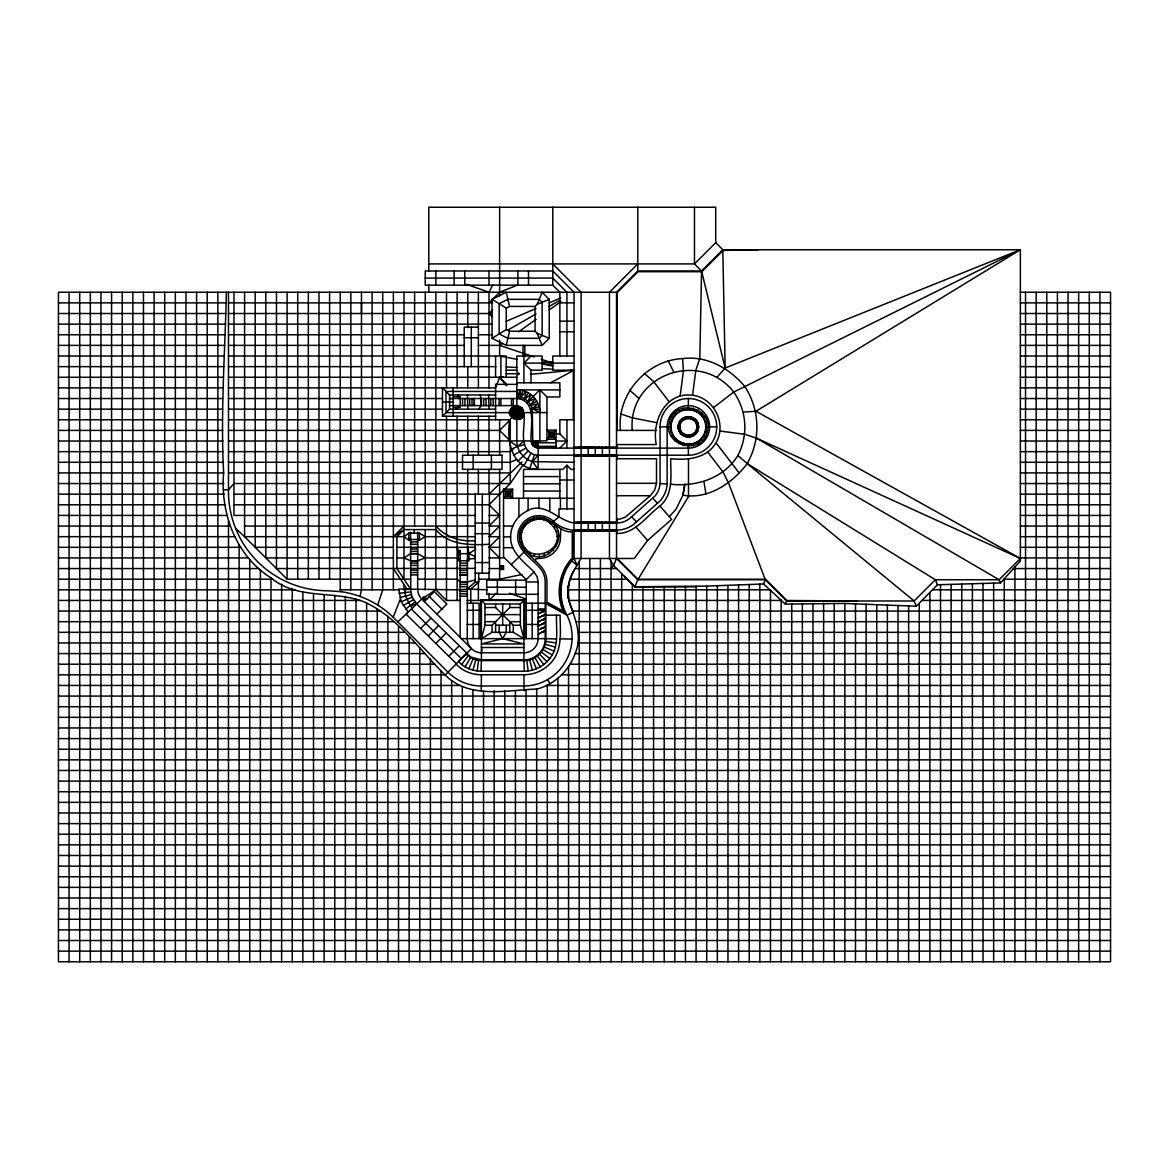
<?xml version="1.0" encoding="UTF-8"?>
<svg xmlns="http://www.w3.org/2000/svg" width="1169" height="1169" viewBox="0 0 1169 1169"><rect width="100%" height="100%" fill="white"/><g stroke="black" fill="none" stroke-linecap="round" stroke-linejoin="round"><path stroke-width="1.5" d="M361.484 302.873L361.484 589.819L360.037 596.438M453.09 398.512L449.539 398.512L516.844 398.527C537.667 400.032 530.244 427.956 531.018 441.034L533.093 446.047L538.105 448.122L688.38 448.122A21.261 21.261 0 0 0 709.641 426.86A21.261 21.261 0 0 0 688.38 405.614A21.261 21.261 0 0 0 667.134 426.86L667.134 484.01A28.334 28.334 0 0 1 660.149 500.843L633.788 524.282A28.334 28.334 0 0 1 616.531 530.141C595.62 528.578 568.514 537.389 551.9 520C545.996 515.441 537.711 514.36 530.828 517.224C523.931 520.059 518.831 526.693 517.882 534.087C515.631 548.743 530.536 557.774 538.953 566.921A21.261 21.261 0 0 1 545.178 581.957L545.178 638.639C545.426 649.993 535.285 660.12 523.931 659.886L481.409 659.886L470.786 657.036L416.792 604.081L412.189 597.184L410.757 591.821L410.567 532.216M568.616 599.565C574.227 616.94 583.258 635.118 575.075 653.573C569.245 670.582 554.705 684.157 537.419 688.965C507.127 690.119 469.047 699.354 445.184 675.039L471.399 648.649L421.804 599.069A14.174 14.174 0 0 1 417.654 589.044L417.669 532.246M460.162 637.412L460.162 550.131M617.247 519.109L617.247 523.054L574.023 523.054C557.277 520.526 543.264 499.265 524.793 512.329C516.157 517.268 510.59 526.927 510.619 536.863C510.152 552.352 524.413 562.084 533.955 571.933L537.024 576.536L538.105 581.957L538.105 638.639A14.174 14.174 0 0 1 523.931 652.799L481.409 652.799A14.174 14.174 0 0 1 467.249 638.639L467.761 469.368M478.384 409.15L481.423 405.614L480.401 394.976M226.348 292.25C225.12 352.483 220.4 412.642 223.659 472.919C220.093 513.045 235.933 555.918 270.989 577.851C297.949 600.486 334.509 589.79 364.874 602.21C398.322 617.627 419.379 650.081 445.184 675.039M624.465 576.419L634.884 586.765L706.719 586.107L763.562 583.974L785.29 604.081L844.866 603.452L916.277 606.229L937.436 584.763L1000.445 582.936L1020.376 561.062L1020.376 249.742L722.807 249.742L701.561 270.989L699.822 358.445L695.847 370.178L692.545 395.239C665.205 391.805 651.703 421.322 656.262 444.571L616.531 444.571M466.387 653.661L458.555 661.493C464.137 667.835 472.7 671.05 481.043 671.225L481.394 660.602L523.946 660.602C535.68 660.836 546.128 650.373 545.894 638.654L545.894 603.599M481.263 690.747L481.409 674.761M467.454 394.976L467.761 409.15M488.642 394.976L489.007 409.15M519.474 536.863C519.255 526.459 528.549 517.166 538.953 517.385C552.075 517.209 558.621 532.918 572.255 531.793L572.255 557.832L569.347 561.31A50.647 50.647 0 0 0 561.325 606.302L563.005 610.978L546.96 602.167L546.96 581.957A23.029 23.029 0 0 0 540.21 565.679C532.976 556.868 519.372 549.927 519.474 536.863L521.257 536.863C520.512 522.09 540.531 513.249 550.906 523.844C575.396 549.445 522.996 570.238 521.257 536.863M538.222 440.918L538.105 469.368C511.759 469.573 506.177 440.538 509.757 419.773L521.856 407.689L516.844 405.614L449.539 405.599M481.043 671.225L524.297 671.225C534.175 671.152 543.79 666.301 549.81 658.483C559.673 646.267 555.903 629.492 556.517 615.157M414.133 533.122L414.367 529.586M568.558 585.348L568.558 599.142C565.358 584.179 573.438 570.53 581.11 558.475L581.11 292.25L552.776 263.916M511.233 564.598L525.334 550.804C542.825 569.917 572.138 539.084 552.163 522.587L550.906 523.844M516.844 405.614C493.464 414.337 532.216 430.397 521.856 407.689M477.157 670.962L478.545 660.412L473.007 658.921L465.92 654.202M541.276 519.314L541.495 517.56M669.559 421.819C662.165 445.754 701.634 456.319 707.201 431.902C714.595 407.981 675.127 397.402 669.559 421.819L671.269 422.272C676.325 400.076 712.213 409.691 705.491 431.449C700.436 453.645 664.547 444.03 671.269 422.272M680.124 396.057L683.427 370.997L682.623 358.62C706.85 355.405 729.69 368.396 744.858 386.574C759.982 409.851 760.887 439.456 747.21 463.625C732.437 483.177 708.195 499.762 682.944 495.159L676.018 509.202L669.296 516.698M678.341 426.86C677.859 413.972 698.901 413.972 698.419 426.86C698.901 439.749 677.859 439.749 678.341 426.86L679.949 426.86C679.54 437.688 697.221 437.688 696.812 426.86C697.221 416.032 679.54 416.032 679.949 426.86M481.409 652.799L481.935 649.19M537.945 440.918L536.264 447.873M684.844 484.244L682.944 495.159L684.888 484.244M692.545 395.239C714.23 398.044 726.972 423.894 715.998 442.803C706.675 458.716 687.182 460.308 670.67 458.745C670.655 474.775 673.782 494.297 659.959 506.045C646.486 515.982 635.235 534.028 616.531 533.459M506.221 345.381L509.567 331.222L535.066 331.222L537.141 333.297L549.225 338.309L542.138 345.381L506.221 345.381L492.047 338.309L492.047 299.337L506.221 292.25L509.567 306.424L535.066 306.424L537.141 304.349L542.138 292.25L549.225 299.337L549.225 338.309M481.409 659.886L481.409 600.442L484.96 603.978L484.96 625.24L481.409 638.639L492.047 632.327L513.293 632.327L523.931 638.639L520.38 625.24L520.38 603.978L523.931 600.442L467.249 600.442M515.018 419.539L518.685 405.848M472.977 670.129L475.725 659.842M523.931 412.686C526.021 425.648 517.005 448.896 534.438 454.712L529.864 468.17M543.541 519.767L543.994 518.057M616.531 458.745L656.51 458.745L656.51 483.308L654.728 489.986L650.271 495.714L625.386 517.136L620.081 519.109L616.531 519.109M683.339 445.681L683.792 443.972M685.779 436.548L686.203 435M690.558 418.721L690.981 417.172M692.969 409.749L693.422 408.039M516.844 396.963C523.917 396.496 530.39 401.902 532.26 408.566L539.873 412.569C539.99 402.472 532.611 392.974 522.777 390.592L520.512 399.009L518.612 396.963L516.844 389.891L559.863 389.891M534.145 555.962L534.613 554.238M537.711 440.918L534.554 447.172M377.704 605.074L382.731 589.819L382.731 292.25M670.67 484.244C696.315 486.932 723.889 478.384 737.887 455.442C748.452 435.16 746.859 410.801 733.737 392.053C699.807 348.815 627.592 375.03 632.239 430.411M535.197 560.667L535.899 558.826L539.333 558.431A21.276 21.276 0 0 0 560.477 536.191L560.74 528.753M620.491 430.411C616.326 394.625 646.91 360.081 682.623 358.62M559.863 356.019L559.863 292.25L552.776 285.163L425.238 285.163L425.238 270.989L552.776 270.989L574.023 292.25L574.023 558.475C559.893 573.351 556.912 597.257 566.936 615.157A49.083 49.083 0 0 1 547.589 679.613A47.315 47.315 0 0 1 523.931 685.955L481.409 685.998A47.374 47.374 0 0 1 447.917 672.131L393.179 617.217L400.178 599.478M468.93 668.77L473.007 658.921M545.733 520.512L546.42 518.875M716.962 377.353L725.145 368.03L701.561 270.989L637.792 270.989L616.531 292.25L616.531 558.475L613.608 565.562L611.066 568.558M637.792 263.916L609.458 292.25L609.458 558.475L613.608 565.562L634.855 586.823L637.792 579.736L688.497 496.635L688.497 458.745M763.562 583.974L765.315 579.736L728.667 483.338L723.187 472.218L707.8 452.155M785.29 604.081L786.576 600.983L914.1 600.983L935.361 579.736L999.115 579.736L1020.376 558.475L755.978 411.254L743.601 412.058M537.462 440.918L533.093 446.047M489.007 387.889L489.007 292.25L492.807 284.666M513.308 418.823L520.38 406.564M523.931 400.426L528.33 392.813M523.873 465.686L531.018 453.309M547.808 521.535L548.699 520M465.101 666.885L470.435 657.65M678.634 443.738L679.525 442.203M683.368 435.555A10.039 10.039 0 0 0 698.419 426.86A10.039 10.039 0 0 0 683.368 418.166A10.039 10.039 0 0 0 683.368 435.555A10.214 10.214 0 0 0 698.594 426.86A10.214 10.214 0 0 0 683.28 418.02A10.214 10.214 0 0 0 683.28 435.701L684.172 434.152M692.589 419.569L693.392 418.166M697.235 411.517L698.127 409.983M529.338 553.945L530.244 552.411M537.199 440.918L531.968 444.571M522.981 464.999L510.268 483.542L489.007 504.789L499.631 515.427L489.007 526.05L499.631 526.05L489.007 536.673L499.631 536.673L489.007 547.311L499.631 557.934L504.307 557.686M659.959 506.045L671.634 519.357L647.626 540.414L634.256 558.475L574.023 558.475L577.34 565.562L571.904 561.018M549.737 522.821L550.818 521.418M461.565 664.503L468.038 656.057M536.863 440.918L531.252 442.861M574.023 523.054L616.531 523.054L581.11 522.163L574.023 523.054L619.307 522.864A21.261 21.261 0 0 0 629.477 518.656L654.83 496.167A21.261 21.261 0 0 0 660.061 483.542L660.061 426.86A28.334 28.334 0 0 1 688.38 398.527A28.334 28.334 0 0 1 716.714 426.86A28.334 28.334 0 0 1 688.38 455.209L538.105 455.209L532.582 461.623C523.522 459.125 516.786 450.474 516.844 441.034L516.844 375.497L519.211 373.729L516.844 371.961L516.844 356.019L542.138 356.019L542.138 370.178L531.018 370.178L523.931 363.091L531.018 356.019M457.123 409.15L458.686 405.599M525.334 550.804L526.518 549.474M489.007 302.873L499.631 292.25L517.896 284.944M492.558 309.96L489.007 313.511L492.558 317.047M495.583 394.976L449.539 394.976L442.452 387.889L442.452 416.237L449.539 409.15L495.583 409.15M526.868 402.677L539.873 389.891L546.96 396.963L546.96 440.918L228.481 441.034M403.992 526.05L393.368 536.673L403.992 529.586L435.876 529.586C448.954 545.528 470.654 545.207 489.373 544.301M228.481 430.411L499.631 430.411L510.268 419.773L510.268 483.542L233.961 483.542L228.481 489.753L223.834 489.869M403.992 529.586L396.905 536.673L396.905 568.558L410.567 589.044L403.992 589.819L403.992 584.5M428.789 270.989L428.789 207.234L715.72 207.234L715.72 242.655L694.474 263.916L428.789 263.916M517.969 461.156L528.081 451.044M521.929 461.887L489.007 494.166L489.007 469.368M548.729 437.484L546.96 439.266L556.064 439.266L554.296 437.484L548.729 437.484L548.729 431.931L546.96 430.148L556.064 430.148L556.064 448.122C549.678 445.111 534.438 451.117 532.786 440.918L532.26 408.566L538.105 403.816L529.119 405.614M549.795 436.432L553.229 432.983L553.229 436.432L549.795 436.432L549.795 432.983L553.229 432.983M554.296 437.484L554.296 431.931L556.064 430.148M526.255 638.639L526.255 579.634L503.532 556.912L503.532 489.153L512.636 489.153L512.636 498.257L510.868 496.489L505.3 496.489L503.532 498.257L574.023 498.257M506.367 495.422L509.816 491.988L509.816 495.422L506.367 495.422L506.367 491.988L509.816 491.988M510.868 496.489L510.868 490.922L512.636 489.153M559.863 448.122L566.936 441.034L559.863 433.947L559.863 419.773L574.023 419.773M456.363 663.685L406.067 614.105L424.318 596.57L426.817 599.069L421.804 599.069L435.876 589.819L435.876 292.25M422.813 599.069L424.318 597.564L425.823 599.069M574.023 469.368L571.071 469.368L566.936 465.233L562.815 469.368L523.522 469.368L523.522 498.257M420.913 628.235L430.923 618.211M436.841 614.105L446.865 604.081L434.327 591.558L424.318 601.567L424.318 596.57M428.424 635.746L438.448 625.722M499.996 569.449L503.532 565.898L499.996 565.898L499.996 569.449L503.532 569.449L503.532 565.898M435.935 643.257L445.959 633.233M496.094 593.355L489.007 600.442L489.007 593.355M448.852 656.174L458.862 646.15M526.255 579.634L533.955 571.933M674.601 440.64L675.857 439.383M681.293 433.962L682.418 432.822M694.342 420.898L695.482 419.773M700.903 414.337L702.16 413.081M484.96 625.24L492.047 625.24L509.757 607.529L520.38 607.529M397.723 621.937L408.463 611.884M478.735 573.19L478.735 582.001L475.198 582.001L467.249 589.03L487.239 589.819M408.229 612.074L401.23 601.728L398.731 589.044L457.123 589.819L470.786 589.03L478.735 582.001M516.844 398.527L518.612 396.963L519.84 390.037L522.777 390.592M523.931 441.034L517.516 446.543L510.97 449.261M513.001 449.539L510.268 451.658L228.481 451.658M405.555 609.21L414.966 601.991M523.507 548.729L524.91 547.647M713.674 407.455L733.737 392.053L1020.376 249.742L755.978 411.254M235.583 528.286L244.584 536.673L403.992 536.673L408.814 533.122L419.437 533.122L425.238 536.673L444.731 536.673M478.384 345.381L499.631 345.381L502.553 343.306M518.598 331.835L536.103 319.342M549.225 309.96L560.901 301.631M460.162 553.668L457.123 547.311L458.394 553.668L469.017 553.668L475.71 549.123M554.018 527.409L555.509 526.43M396.905 557.934L403.992 557.934L410.582 553.668L417.669 553.668L425.238 557.934L457.123 557.934L460.162 559.279M492.047 338.309L506.221 329.541L506.221 308.09L492.047 299.337M417.669 540.21L419.437 540.21L425.238 536.673M536.776 401.128L530.668 404.708L535.095 398.658L528.125 401.405L530.843 394.45L524.823 398.877L525.626 391.513L520.979 397.285L519.84 390.037L516.844 389.891M510.707 416.237L522.981 409.15M513.454 455.267L525.831 448.122M671.503 436.607L673.037 435.716M679.686 431.872L681.089 431.069M695.672 422.652L697.075 421.848M703.723 418.005L705.258 417.114M403.144 605.6L413.417 599.682M522.09 546.61L523.624 545.718M507.551 330.243L536.045 313.95M548.699 306.716L559.776 300.389M550.599 382.804L574.023 370.178L570.487 370.018M506.221 308.09L509.567 306.424M516.654 459.519L510.268 462.281L228.481 462.281M506.25 321.3L536.001 308.543M549.225 302.873L560.799 297.92M537.141 304.349L549.225 299.337M520.965 544.316L522.601 543.643M401.23 601.728L412.189 597.184M552.163 522.587L559.001 516.83L559.001 508.88L574.023 508.88M1020.376 249.742L725.145 368.03L722.807 249.742L715.72 242.655M403.992 557.934L410.567 560.755L417.654 560.755L425.238 557.934M556.064 531.69L557.759 531.135M530.536 409.018L539.084 406.651M510.005 414.527L523.683 410.86M524.413 444.702L517.516 446.543L509.757 441.034M669.559 431.902L671.269 431.449M678.692 429.461L680.241 429.038M696.519 424.683L698.068 424.259M705.491 422.272L707.201 421.819M520.147 541.905L521.856 541.452M399.842 597.622L411.298 594.553M417.654 579.181L457.123 579.181L460.162 582.001L467.249 582.001L475.198 579.985M455.881 408.069L458.686 407.367M404.649 589.044L405.57 596.088L410.261 605.6L416.792 604.081M478.384 579.181L499.631 579.181L521.944 574.476M475.257 558.373L467.249 559.279M519.65 539.406L521.403 539.172M398.994 593.37L410.757 591.821M574.023 448.122L581.11 447.23L616.531 448.122L574.023 448.122L616.531 448.122M616.531 455.209L609.458 456.085L574.023 455.209L616.531 455.209L574.023 455.209M609.458 531.018L616.531 530.141L574.023 530.141L581.11 531.018M503.269 376.929L499.631 377.266L495.583 387.889L228.481 387.889M530.478 374.328L574.023 370.178L552.776 370.178L552.776 356.019L574.023 356.019M556.912 536.352L558.694 536.264M425.238 278.076L552.776 278.076L566.936 292.25L566.936 356.019M616.531 292.25L58.45 292.25L58.45 961.766L1110.55 961.766L1110.55 292.25L1020.376 292.25M58.45 302.873L226.275 302.873M228.481 302.873L492.558 302.873M559.863 302.873L574.023 302.873M1020.376 302.873L1110.55 302.873M58.45 313.511L226.07 313.511M228.481 313.511L492.047 313.511M1020.376 313.511L1110.55 313.511M559.863 321.139L574.023 321.139M58.45 324.134L225.734 324.134M228.481 324.134L492.047 324.134M1020.376 324.134L1110.55 324.134M478.384 327.13L464.21 327.13L464.21 366.642M559.863 331.762L574.023 331.762M58.45 334.758L225.281 334.758M228.481 334.758L464.21 334.758M478.384 334.758L492.558 334.758M1020.376 334.758L1110.55 334.758M464.21 337.753L478.384 337.753M58.45 345.381L224.755 345.381M228.481 345.381L464.21 345.381M1020.376 345.381L1110.55 345.381M58.45 356.019L224.214 356.019M228.481 356.019L506.221 356.019L506.221 377.266M1020.376 356.019L1110.55 356.019M542.138 362.215L552.776 362.215M523.931 363.091L542.138 363.091M552.776 363.091L574.023 363.091M552.776 363.983L542.138 363.983L552.776 366.131M58.45 366.642L223.703 366.642M228.481 366.642L496.094 366.642M1020.376 366.642L1110.55 366.642M506.221 370.178L516.844 370.178M506.221 373.729L519.211 373.729M58.45 377.266L223.235 377.266M228.481 377.266L516.844 377.266M1020.376 377.266L1110.55 377.266M516.844 382.804L559.863 382.804L559.863 396.963L546.96 396.963M516.844 384.353L495.583 384.353L495.583 419.773M58.45 387.889L222.855 387.889M1020.376 387.889L1110.55 387.889M516.844 391.44L446.003 391.44L446.003 412.686L546.96 412.569M58.45 398.527L222.592 398.527M228.481 398.527L442.452 398.527M1020.376 398.527L1110.55 398.527M442.452 402.063L453.09 402.048M58.45 409.15L222.475 409.15M228.481 409.15L442.452 409.15M1020.376 409.15L1110.55 409.15M442.452 416.237L495.583 416.237M58.45 419.773L222.519 419.773M228.481 419.773L510.268 419.773M1020.376 419.773L1110.55 419.773M660.061 426.86L671.021 426.86M696.812 426.86L698.419 426.86M705.74 426.86A17.36 17.36 0 0 0 679.7 411.824A17.36 17.36 0 0 0 679.7 441.897A17.36 17.36 0 0 0 705.74 426.86L716.714 426.86M58.45 430.411L222.724 430.411M616.531 430.411L656.262 430.411M1020.376 430.411L1110.55 430.411M548.729 431.931L554.296 431.931M556.064 433.947L559.863 433.947M58.45 441.034L223.016 441.034M556.064 441.034L566.936 441.034M1020.376 441.034L1110.55 441.034M556.064 442.803L538.222 442.803L536.323 440.918M538.222 446.339L556.064 446.339M574.023 447.055L616.531 447.055M58.45 451.658L223.279 451.658M1020.376 451.658L1110.55 451.658M574.023 456.261L616.531 456.261M58.45 462.281L223.498 462.281M574.023 462.281L532.582 461.623L538.105 469.368M1020.376 462.281L1110.55 462.281M58.45 472.919L223.659 472.919M228.481 472.919L510.268 472.919M1020.376 472.919L1110.55 472.919M523.522 476.587L559.863 476.587M559.863 479.991L574.023 479.991M616.531 483.308L656.51 483.308M58.45 483.542L223.79 483.542M1020.376 483.542L1110.55 483.542M523.522 483.82L559.863 483.82M503.532 489.153L505.3 490.922L510.868 490.922M523.522 491.038L559.863 491.038M58.45 494.166L224.097 494.166M233.961 494.166L499.631 494.166M1020.376 494.166L1110.55 494.166M616.531 495.714L650.271 495.714M58.45 504.789L224.872 504.789M233.961 504.789L489.373 504.789M1020.376 504.789L1110.55 504.789M58.45 515.427L226.903 515.427M474.833 515.427L233.961 515.427L233.961 292.25M489.007 515.427L499.631 515.427M1020.376 515.427L1110.55 515.427M574.023 521.988L616.531 521.988M475.198 523.054L489.373 523.054M58.45 526.05L230.22 526.05M244.584 526.05L474.833 526.05M503.532 526.021L512.782 526.021M1020.376 526.05L1110.55 526.05M574.023 531.194L616.531 531.194M475.198 533.678L489.373 533.678M58.45 536.673L234.779 536.673M448.268 536.673L474.833 536.673M1020.376 536.673L1110.55 536.673M503.532 536.863L510.619 536.863M408.814 538.734L410.582 538.734M417.669 538.734L419.437 538.734M410.582 539.493L417.669 539.493M403.992 536.673L408.814 540.21L410.582 540.21M475.198 540.765C460.63 541.788 445.667 537.345 435.876 526.05M410.582 541.89L417.669 541.89M410.582 544.257L417.669 544.257M58.45 547.311L240.799 547.311M393.368 547.311L255.207 547.311L255.207 292.25M396.905 547.311L474.833 547.311M489.007 547.311L499.631 547.311M1020.376 547.311L1110.55 547.311M503.532 547.706L512.782 547.706M410.582 548.992L417.669 548.992M410.582 551.344L417.669 551.344M58.45 557.934L248.661 557.934M393.368 557.934L265.831 557.934L265.831 292.25M489.007 557.934L499.631 557.934M1020.376 557.934L1110.55 557.934M475.198 562.567L489.373 562.567M410.567 563.078L417.654 563.078M460.162 563.137L467.249 563.137M410.567 565.416L417.654 565.416M460.162 565.518L467.249 565.518M58.45 568.558L258.992 568.558M489.007 568.558L499.631 568.558M575.148 568.558L616.604 568.558M1013.362 568.558L1110.55 568.558M410.567 570.151L417.654 570.151M460.162 570.253L467.249 570.253M410.567 572.532L417.654 572.532M460.162 572.591L467.249 572.591M475.198 573.19L489.373 573.19L489.373 494.166M410.567 574.914L417.654 574.914M58.45 579.181L272.918 579.181M244.584 292.25L244.584 536.673L287.092 579.181L410.567 579.181M570.034 579.181L627.242 579.181M1003.747 579.181L1110.55 579.181M526.255 580.131L486.742 580.131L486.742 594.29L538.105 594.29M526.255 581.957L538.105 581.957M460.162 584.325L467.249 584.325M460.162 586.677L467.249 586.677M634.855 586.823L696.797 586.823M486.742 587.218L526.255 587.218M58.45 589.819L294.997 589.819M340.223 292.25L340.223 589.819L398.673 589.819M568.076 589.819L770.473 589.819L770.473 961.766M932.628 589.819L1110.55 589.819M460.162 591.412L467.249 591.412M460.162 593.794L467.249 593.794M460.162 596.175L467.249 596.175M58.45 600.442L360.242 600.442M435.876 589.819L446.5 600.442L460.162 600.442M568.821 600.442L781.447 600.442M922.166 600.442L1110.55 600.442M467.249 603.204L479.085 603.204L479.085 638.639M526.255 603.204L545.178 603.204L566.936 615.157L573.394 612.235L571.29 607.836A41.777 41.777 0 0 1 574.008 570.238M484.96 603.978L520.38 603.978M484.96 607.529L495.583 607.529L513.293 625.24L520.38 625.24M538.105 609.414L545.178 609.414M538.105 609.853L545.178 609.853M467.249 610.291L479.085 610.291M526.255 610.291L545.178 610.291M545.002 610.466L543.585 610.466L545.002 611.27M58.45 611.066L381.109 611.066M572.43 611.066L1110.55 611.066M541.992 611.533L543.059 611.533M541.817 612.147L541.817 611.358L543.234 612.147M484.96 614.616L520.38 614.616M545.002 614.543L543.76 614.719M545.894 615.157L560.068 615.157C560.272 631.611 562.947 651.63 549.503 664.211C542.884 670.758 533.751 674.674 524.413 674.761L480.927 674.761C471.706 674.557 462.252 670.991 456.056 663.992M541.992 615.61L543.059 615.61M541.817 616.224L541.817 615.435L543.234 616.224M545.002 618.62L543.585 618.62L545.002 619.409M541.992 619.687L543.059 619.687M541.817 620.301L541.817 619.497L543.234 620.301M58.45 621.689L393.792 621.689M484.96 621.689L495.583 621.689L495.583 632.327M520.38 621.689L509.757 621.689L509.757 632.327M576.332 621.689L1110.55 621.689M545.002 622.697L543.585 622.697L545.002 623.486M467.249 624.465L479.085 624.465M526.255 624.465L538.105 624.465M541.817 624.378L541.817 623.574L543.234 624.378M495.583 625.24L509.757 625.24M545.002 626.759L543.76 626.949M541.992 627.826L543.059 627.826M541.817 628.454L541.817 627.651L543.234 628.454M545.002 630.836L543.585 630.836L545.002 631.64M541.992 631.903L543.059 631.903M58.45 632.327L404.591 632.327M541.817 632.517L541.817 631.728L543.234 632.517M578.129 632.356L1110.55 632.327M461.375 638.639L545.178 638.639M58.45 642.95L415.112 642.95M577.588 642.95L1110.55 642.95M481.409 647.494L523.931 647.494M58.45 653.573L425.268 653.573M575.075 653.573L1110.55 653.573M58.45 664.211L435.16 664.211M570.019 664.211L1110.55 664.211M58.45 674.834L444.994 674.834M561.617 674.834L1110.55 674.834M58.45 685.458L459.285 685.458M546.507 685.458L1110.55 685.458M58.45 696.081L1110.55 696.081M58.45 706.719L1110.55 706.719M58.45 717.342L1110.55 717.342M58.45 727.966L1110.55 727.966M58.45 738.589L1110.55 738.589M58.45 749.227L1110.55 749.227M58.45 759.85L1110.55 759.85M58.45 770.473L1110.55 770.473M58.45 781.111L1110.55 781.111M58.45 791.734L1110.55 791.734M58.45 802.358L1110.55 802.358M58.45 812.981L1110.55 812.981M58.45 823.619L1110.55 823.619M58.45 834.242L1110.55 834.242M58.45 844.866L1110.55 844.866M58.45 855.489L1110.55 855.489M58.45 866.127L1110.55 866.127M58.45 876.75L1110.55 876.75M58.45 887.373L1110.55 887.373M58.45 898.011L1110.55 898.011M58.45 908.634L1110.55 908.634M58.45 919.258L1110.55 919.258M58.45 929.881L1110.55 929.881M58.45 940.519L1110.55 940.519M58.45 951.142L1110.55 951.142M410.582 553.668L417.669 553.682M410.567 560.755L417.654 560.755M460.162 582.001L467.249 582.016M560.068 638.873L572.079 639.063M545.894 638.654L556.517 639.005M506.221 366.949L516.844 367.461M542.138 368.659L552.776 369.17M475.198 568.368L276.468 568.558L276.468 292.25M660.061 483.542L667.134 484.01M478.545 660.412L481.394 660.602M393.179 617.217A93.841 93.841 0 0 0 340.953 591.675L327.875 590.754A99.394 99.394 0 0 1 228.481 489.753L228.481 292.25M720.002 431.025L745.062 434.327L756.811 438.317L1020.376 558.475M534.438 454.712L538.105 455.209M519.65 534.321L521.403 534.554M545.704 641.503L556.269 642.892M532.26 408.566L539.669 409.588M516.844 359.292L499.631 356.019L499.631 340.077M656.759 422.696L632.239 417.815L620.491 413.841M556.488 541.072L558.227 541.466M678.692 424.259L680.241 424.683M696.519 429.038L698.068 429.461M705.491 431.449L707.201 431.902M510.005 410.86L523.683 414.527M520.147 531.822L521.856 532.29M545.149 644.324L555.436 647.071M499.631 345.381L534.233 356.925M541.159 359.234L553.273 363.267M509.626 593.297L526.255 599.083M466.636 284.359L489.007 292.25M520.965 529.411L522.601 530.098M544.228 647.042L554.062 651.118M467.761 547.311L469.017 553.668L475.257 556.517M506.221 329.541L509.567 331.222M554.837 545.514L556.4 546.361M545.178 602.4L565.343 613.477C556.298 595.722 559.717 572.737 573.321 558.227L573.321 530.141L617.247 530.141L617.247 533.459M522.09 527.131L523.624 528.008M671.503 417.114L673.037 418.005M679.686 421.848L681.089 422.652M695.672 431.069L697.075 431.872M703.723 435.716L705.258 436.607M510.707 409.15L522.981 416.237M542.957 649.613L552.177 654.947M756.811 438.317L999.115 579.736L1000.445 582.936M737.887 455.442L747.21 463.625L935.361 579.736L937.436 584.763M523.464 525.056L524.881 526.123M541.349 652.01L549.81 658.483M747.21 463.625L914.1 600.983L916.277 606.229M644.251 373.335L653.573 381.503L668.975 401.566M629.55 390.095L638.873 398.278M552.06 549.357L553.346 550.584M411.43 609.093L461.375 658.673M701.561 270.989L694.474 263.916L694.474 207.234M674.601 413.081L675.857 414.337M681.293 419.773L682.418 420.898M694.342 432.822L695.482 433.962M700.903 439.383L702.16 440.64M786.576 600.983L765.315 579.736L637.792 579.736L616.531 558.475M549.795 432.983L553.229 436.432M631.567 516.83L636.579 521.842M511.832 407.689L521.856 417.698M499.631 430.411L510.268 441.034M617.247 558.475L637.996 579.225L765.52 579.225L786.781 600.486L857.418 600.983M506.367 491.988L509.816 495.422M525.188 523.098L526.445 524.355M499.996 565.898L503.532 569.449M539.464 654.158L546.99 661.698M429.33 596.57L441.853 609.093M507.01 384.937L499.631 377.266L506.513 385.77M410.261 605.6L412.555 608.055M652.872 498.14L657.533 503.459M635.951 527.102L647.626 540.414M715.998 442.803L738.94 472.7M527.102 521.418L528.183 522.821M537.302 656.057L543.79 664.503M393.368 568.558L407.031 589.044M548.363 552.323L549.284 553.843M678.634 409.983L679.525 411.517M683.368 418.166L684.172 419.569M692.589 434.152L693.392 435.555M697.235 442.203L698.127 443.738M513.308 406.564L520.38 418.823M534.905 657.65L540.239 666.885M529.265 519.971L530.156 521.506M547.589 679.613L549.985 683.763M668.098 360.52L673.578 371.64M537.141 333.297L542.138 345.381M532.333 658.921L536.41 668.77M531.5 518.875L532.173 520.512M340.223 589.819L340.953 591.675M544.009 554.194L544.491 555.918M683.339 408.039L683.792 409.749M685.779 417.172L686.203 418.721M690.558 435L690.981 436.548M692.969 443.972L693.422 445.681M515.018 405.848L518.685 419.539M533.912 518.057L534.379 519.767M529.615 659.842L532.377 670.129M458.38 394.976L458.686 398.512M703.943 481.716L705.944 493.946M536.41 517.56L536.644 519.314M526.795 660.412L528.183 670.962M523.946 660.602L524.297 671.225M524.092 690.747L523.931 674.761M539.318 554.851L539.318 556.634M1099.927 292.25L1099.927 961.766M1089.289 292.25L1089.289 961.766M1078.666 292.25L1078.666 961.766M1068.042 292.25L1068.042 961.766M1057.419 292.25L1057.419 961.766M1046.781 292.25L1046.781 961.766M1036.158 292.25L1036.158 961.766M1025.534 292.25L1025.534 961.766M1014.911 566.892L1014.911 961.766M1004.273 578.597L1004.273 961.766M993.65 583.053L993.65 961.766M983.027 583.375L983.027 961.766M972.389 583.784L972.389 961.766M961.766 584.193L961.766 961.766M951.142 584.529L951.142 961.766M940.519 584.748L940.519 961.766M929.881 592.668L929.881 961.766M919.258 603.336L919.258 961.766M908.634 605.98L908.634 961.766M898.011 605.527L898.011 961.766M887.373 605.016L887.373 961.766M876.75 604.534L876.75 961.766M866.127 604.095L866.127 961.766M855.489 603.73L855.489 961.766M844.866 603.452L844.866 961.766M834.242 603.292L834.242 961.766M823.619 603.248L823.619 961.766M812.981 603.336L812.981 961.766M802.358 603.525L802.358 961.766M791.734 603.832L791.734 961.766M781.111 600.121L781.111 961.766M759.85 584.135L759.85 961.766M758.228 249.742L723.1 250.444L701.853 271.705L638.084 271.705L617.247 292.542L617.247 430.411M749.227 584.617L749.227 961.766M738.589 585.07L738.589 961.766M727.966 585.494L727.966 961.766M717.342 585.83L717.342 961.766M706.719 586.107L706.719 961.766M696.081 586.268L696.081 961.766M688.38 398.527L688.38 409.501M688.38 416.836L688.38 418.444M688.38 435.292L688.38 436.899M688.38 444.22L688.38 455.209M685.458 586.356L685.458 961.766M674.834 586.458L674.834 961.766M664.211 586.56L664.211 961.766M653.573 586.648L653.573 961.766M642.95 586.721L642.95 961.766M637.792 207.234L637.792 270.989M632.327 584.222L632.327 961.766M621.689 573.658L621.689 961.766M617.247 444.571L617.247 448.122M617.247 455.209L617.247 458.745M611.066 561.237L611.066 961.766M605.995 447.055L605.995 448.297L605.82 447.055M605.995 455.019L605.995 456.261M605.995 521.988L605.995 523.23L605.82 521.988M605.995 531.194L605.995 529.966L605.82 531.194M605.82 455.019L605.82 456.261M602.371 447.055L602.371 456.261M602.371 521.988L602.371 531.194M600.442 558.475L600.442 961.766M598.908 447.055L598.908 448.297L598.733 447.055M598.908 455.019L598.908 456.261M598.908 521.988L598.908 523.23L598.733 521.988M598.908 531.194L598.908 529.966L598.733 531.194M598.733 455.019L598.733 456.261M595.284 447.055L595.284 456.261M595.284 521.988L595.284 531.194M591.821 447.055L591.821 448.297L591.646 447.055M591.821 455.019L591.821 456.261M591.821 521.988L591.821 523.23L591.646 521.988M591.821 531.194L591.821 529.966L591.646 531.194M591.646 455.019L591.646 456.261M589.819 558.475L589.819 961.766M588.197 447.055L588.197 456.261M588.197 521.988L588.197 531.194M584.748 447.055L584.748 448.297L584.573 447.055M584.748 455.019L584.748 456.261M584.748 521.988L584.748 523.23L584.573 521.988M584.748 531.194L584.748 529.966L584.573 531.194M584.573 455.019L584.573 456.261M579.181 562.099L579.181 961.766M573.321 370.178L573.321 419.773M568.558 666.447L568.558 961.766M566.936 419.773L566.936 448.122M566.936 465.233L566.936 508.88M560.448 498.257L560.448 508.88M559.863 469.368L559.863 498.257M557.934 678.122L557.934 961.766M552.776 207.234L552.776 285.163M551.008 362.215L551.008 363.983M549.81 498.257L549.81 510.678M547.311 685.078L547.311 961.766M544.739 609.414L544.739 610.291M544.301 609.414L544.301 610.291M543.921 362.215L543.921 363.983M543.863 609.414L543.863 610.291M543.41 609.414L543.41 610.291M542.971 609.414L542.971 610.291M542.533 609.414L542.533 610.291M542.08 609.414L542.08 610.291M541.642 609.414L541.642 610.291M541.203 609.414L541.203 610.291M541.291 620.564L540.224 620.564M541.291 632.794L540.224 632.794M540.75 609.414L540.75 610.291M540.312 609.414L540.312 610.291M539.873 389.891L539.873 440.918M539.873 609.414L539.873 610.291M539.42 609.414L539.42 610.291M539.523 613.301L538.456 613.301M539.523 629.594L538.456 629.594M538.953 498.257L538.953 508.53M538.953 517.385L538.953 519.168M538.982 609.414L538.982 610.291M538.544 609.414L538.544 610.291M536.673 689.111L536.673 961.766M535.066 306.424L535.066 331.222M532.173 603.204L532.173 638.639M531.018 370.178L531.018 382.804M528.52 270.989L528.52 285.163M528.11 498.257L528.11 510.678M526.05 690.616L526.05 961.766M524.808 345.381L524.808 356.019M524.633 638.639L524.633 599.726L480.707 599.726L480.707 638.639M523.931 356.019L523.931 382.804M523.931 600.442L523.931 659.886M523.04 345.381L523.04 356.019M518.919 498.257L518.919 516.83M517.896 270.989L517.896 285.163M515.631 580.131L515.631 594.29M515.427 690.747L515.427 961.766M513.308 398.527L513.308 405.614M513.293 625.24L513.293 632.327M511.525 398.527L511.525 405.614M509.757 603.978L509.757 607.529M506.206 625.24L506.206 632.327L502.67 638.639L481.409 643.944L523.931 643.944L502.67 638.639L499.134 632.327L499.134 625.24M505.3 490.922L505.3 496.489M504.789 690.747L504.789 961.766M502.831 566.614L502.831 568.733L500.697 568.733L500.697 566.614M502.67 603.978L502.67 625.24M500.902 356.019L500.902 377.266M500.902 398.527L500.902 405.614M499.631 207.234L499.631 295.786M499.631 419.773L499.631 455.209M499.631 469.368L499.631 579.181M499.134 398.527L499.134 405.614M497.366 580.131L497.366 594.29M495.583 356.019L495.583 377.266M495.583 603.978L495.583 607.529M494.166 690.733L494.166 961.766M493.201 398.527L493.201 405.614M492.047 625.24L492.047 632.327M491.404 455.209L491.404 469.368M490.819 398.527L490.819 405.614M489.007 270.989L489.007 285.163M489.007 416.237L489.007 455.209M489.007 572.109L489.007 579.181M486.085 398.527L486.085 405.614M483.747 398.527L483.747 405.614M483.542 690.733L483.542 961.766M482.286 494.166L482.286 573.19M481.423 398.527L481.423 405.614M478.384 292.25L478.384 387.889M478.384 416.237L478.384 455.209M478.384 469.368L478.384 494.166M478.384 580.964L478.384 600.442M475.198 494.166L475.198 582.001M473.153 455.209L473.153 469.368M473.167 603.204L473.167 638.639M472.919 689.929L472.919 961.766M472.013 398.512L472.013 405.599M471.297 327.13L471.297 366.642M470.786 589.03L470.786 603.204M469.675 398.512L469.675 405.599M469.017 553.668L469.017 560.755L458.394 560.755L458.394 553.668M467.761 292.25L467.761 327.671M467.761 366.642L467.761 387.889M467.761 416.237L467.761 455.209M464.941 398.512L464.941 405.599M464.751 270.989L464.751 285.163M462.559 398.512L462.559 405.599M462.281 686.89L462.281 961.766M457.123 292.25L457.123 387.889M457.123 416.237L457.123 600.442M454.127 270.989L454.127 285.163M453.09 387.889L453.09 394.976M453.09 409.15L453.09 416.237M451.658 680.753L451.658 961.766M449.539 394.976L449.539 409.15M446.5 292.25L446.5 387.889M446.5 416.237L446.5 600.442M441.034 670.538L441.034 961.766M435.876 270.989L435.876 285.163M430.411 659.068L430.411 961.766M428.789 285.163L428.789 292.25M425.238 292.25L425.238 526.05M425.238 529.586L425.238 589.819M419.773 647.787L419.773 961.766M419.437 533.122L419.437 540.21M414.615 292.25L414.615 526.05M409.15 636.871L409.15 961.766M408.814 533.122L408.814 540.21M403.992 292.25L403.992 579.181M398.527 626.365L398.527 961.766M393.368 292.25L393.368 589.819M387.889 616.268L387.889 961.766M377.266 608.611L377.266 961.766M372.107 292.25L372.107 589.819M366.642 603.014L366.642 961.766M361.484 292.25L361.484 313.511M356.019 599.069L356.019 961.766M350.861 292.25L350.861 589.819M345.381 596.526L345.381 961.766M334.758 595.299L334.758 961.766M329.6 292.25L329.6 579.181M324.134 595.006L324.134 961.766M318.976 292.25L318.976 579.181M313.511 594.363L313.511 961.766M308.338 292.25L308.338 579.181M302.873 592.259L302.873 961.766M297.715 292.25L297.715 579.181M292.25 588.84L292.25 961.766M287.092 292.25L287.092 579.181M281.627 584.076L281.627 961.766M270.989 577.851L270.989 961.766M260.366 569.785L260.366 961.766M249.742 559.177L249.742 961.766M239.119 544.754L239.119 961.766M228.481 520.848L228.481 961.766M217.858 292.25L217.858 961.766M207.234 292.25L207.234 961.766M196.611 292.25L196.611 961.766M185.973 292.25L185.973 961.766M175.35 292.25L175.35 961.766M164.727 292.25L164.727 961.766M154.089 292.25L154.089 961.766M143.466 292.25L143.466 961.766M132.842 292.25L132.842 961.766M122.219 292.25L122.219 961.766M111.581 292.25L111.581 961.766M100.958 292.25L100.958 961.766M90.334 292.25L90.334 961.766M79.711 292.25L79.711 961.766M69.073 292.25L69.073 961.766M474.351 398.512L474.336 405.599L474.336 398.512M542.138 335.371L539.216 338.309L507.887 338.309L499.134 333.925L499.134 303.721L507.887 299.337L539.216 299.337L542.138 302.274L542.138 335.371M424.318 597.067L422.316 599.069L424.318 601.071L426.32 599.069L424.318 597.067M460.162 396.744L453.09 396.744L453.09 407.367L460.162 407.367L460.162 396.744M502.042 455.209L462.529 455.209L462.529 469.368L502.042 469.368L502.042 455.209M503.181 566.264L500.347 566.264L500.347 569.084L503.181 569.084L503.181 566.264M467.249 574.929L460.162 574.929L467.249 574.929M541.466 612.249L540.049 613.038L541.466 612.249M541.466 616.311L540.049 617.115L541.466 616.311M539.698 617.203L538.281 617.992L539.698 617.203M539.698 621.28L538.281 622.069L539.698 621.28M541.466 624.465L540.049 625.254L541.466 624.465M539.698 625.342L538.281 626.146L539.698 625.342M541.466 628.542L540.049 629.331L541.466 628.542M539.698 633.496L538.281 634.299L539.698 633.496"/></g></svg>
